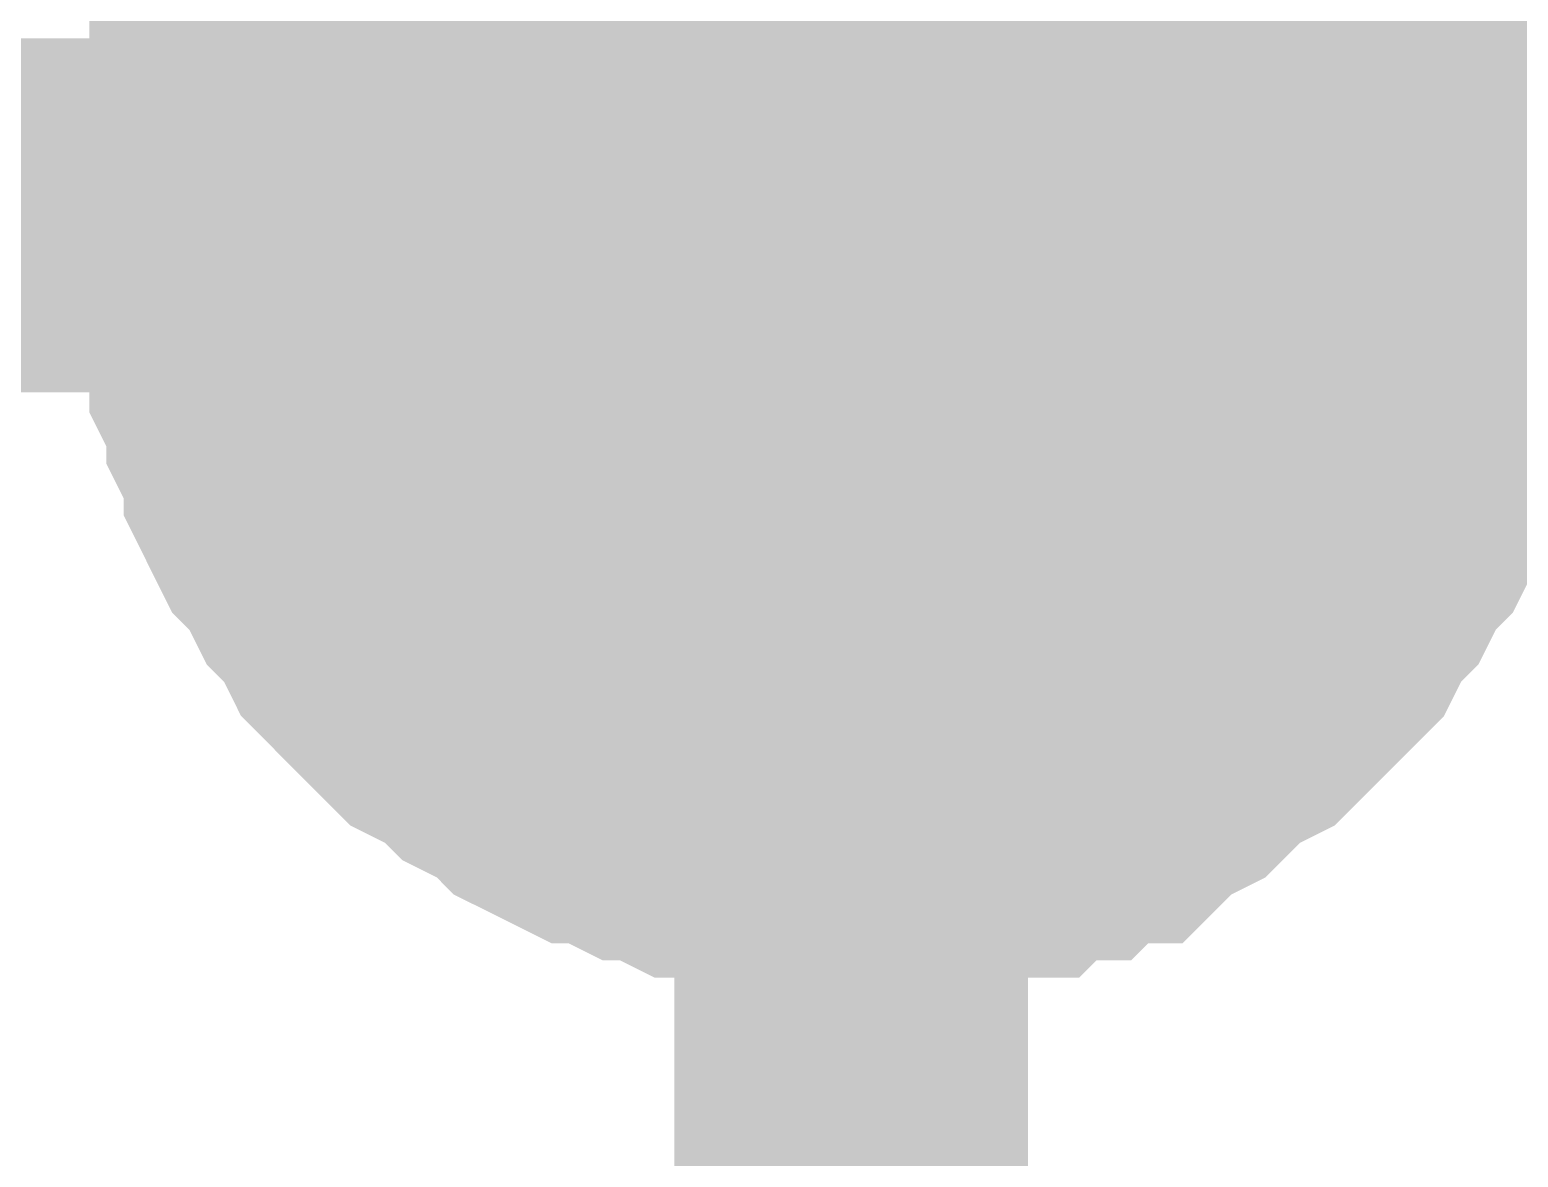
# Model space of a CAD drawing. Header units: inches. Extents: x 0 to 31.5, y 0 to 22.3.
# Drawn here: x 6.17511 to 6.22476, y 17.86854 to 17.90614 of the extents above; entities that cross this region are included whole.
import ezdxf

# ---------------------------------------------------------------- set-up
doc = ezdxf.new("R2010")
doc.units = ezdxf.units.IN
doc.header["$MEASUREMENT"] = 0
doc.layers.add('Sheet', color=255, linetype='Continuous')

msp = doc.modelspace()

# ---------------------------------------------------------------- linework, layer by layer
at = {"layer": 'Sheet'}
msp.add_lwpolyline([(6.19, 17.9, 0.02, 0.02, 1), (6.21, 17.9, 0.02, 0.02, 1)], format="xyseb", close=True, dxfattribs=at)
for points in [[(6.182415, 17.899954, 0.0118, 0.0118, 0), (6.182415, 17.901102, 0.0118, 0.0118, 0), (6.182415, 17.902251, 0.0118, 0.0118, 0), (6.182415, 17.902825, 0.0118, 0.0118, 0), (6.182989, 17.903974, 0.0118, 0.0118, 0), (6.182989, 17.905122, 0.0118, 0.0118, 0), (6.183563, 17.905696, 0.0118, 0.0118, 0), (6.183563, 17.906845, 0.0118, 0.0118, 0), (6.184137, 17.907419, 0.0118, 0.0118, 0), (6.184137, 17.908568, 0.0118, 0.0118, 0), (6.184711, 17.909142, 0.0118, 0.0118, 0), (6.185285, 17.91029, 0.0118, 0.0118, 0), (6.18586, 17.910865, 0.0118, 0.0118, 0), (6.186434, 17.911439, 0.0118, 0.0118, 0), (6.187008, 17.912588, 0.0118, 0.0118, 0)], [(6.182415, 17.899954, 0.0118, 0.0118, 0), (6.182415, 17.901102, 0.0118, 0.0118, 0), (6.182415, 17.902251, 0.0118, 0.0118, 0), (6.182415, 17.902825, 0.0118, 0.0118, 0), (6.182989, 17.903974, 0.0118, 0.0118, 0), (6.182989, 17.905122, 0.0118, 0.0118, 0), (6.183563, 17.905696, 0.0118, 0.0118, 0), (6.183563, 17.906845, 0.0118, 0.0118, 0), (6.184137, 17.907419, 0.0118, 0.0118, 0), (6.184137, 17.908568, 0.0118, 0.0118, 0), (6.184711, 17.909142, 0.0118, 0.0118, 0), (6.185285, 17.91029, 0.0118, 0.0118, 0), (6.18586, 17.910865, 0.0118, 0.0118, 0), (6.186434, 17.911439, 0.0118, 0.0118, 0), (6.187008, 17.912588, 0.0118, 0.0118, 0)], [(6.182415, 17.899954, 0.0118, 0.0118, 0), (6.182415, 17.901102, 0.0118, 0.0118, 0), (6.182415, 17.902251, 0.0118, 0.0118, 0), (6.182415, 17.902825, 0.0118, 0.0118, 0), (6.182989, 17.903974, 0.0118, 0.0118, 0), (6.182989, 17.905122, 0.0118, 0.0118, 0), (6.183563, 17.905696, 0.0118, 0.0118, 0), (6.183563, 17.906845, 0.0118, 0.0118, 0), (6.184137, 17.907419, 0.0118, 0.0118, 0), (6.184137, 17.908568, 0.0118, 0.0118, 0), (6.184711, 17.909142, 0.0118, 0.0118, 0), (6.185285, 17.91029, 0.0118, 0.0118, 0), (6.18586, 17.910865, 0.0118, 0.0118, 0), (6.186434, 17.911439, 0.0118, 0.0118, 0), (6.187008, 17.912588, 0.0118, 0.0118, 0)], [(6.182415, 17.899954, 0.0118, 0.0118, 0), (6.182415, 17.901102, 0.0118, 0.0118, 0), (6.182415, 17.902251, 0.0118, 0.0118, 0), (6.182415, 17.902825, 0.0118, 0.0118, 0), (6.182989, 17.903974, 0.0118, 0.0118, 0), (6.182989, 17.905122, 0.0118, 0.0118, 0), (6.183563, 17.905696, 0.0118, 0.0118, 0), (6.183563, 17.906845, 0.0118, 0.0118, 0), (6.184137, 17.907419, 0.0118, 0.0118, 0), (6.184137, 17.908568, 0.0118, 0.0118, 0), (6.184711, 17.909142, 0.0118, 0.0118, 0), (6.185285, 17.91029, 0.0118, 0.0118, 0), (6.18586, 17.910865, 0.0118, 0.0118, 0), (6.186434, 17.911439, 0.0118, 0.0118, 0), (6.187008, 17.912588, 0.0118, 0.0118, 0)], [(6.217438, 17.912588, 0.0118, 0.0118, 0), (6.218012, 17.911439, 0.0118, 0.0118, 0), (6.218586, 17.910865, 0.0118, 0.0118, 0), (6.21916, 17.91029, 0.0118, 0.0118, 0), (6.219734, 17.909142, 0.0118, 0.0118, 0), (6.220308, 17.908568, 0.0118, 0.0118, 0), (6.220308, 17.907419, 0.0118, 0.0118, 0), (6.220883, 17.906845, 0.0118, 0.0118, 0), (6.220883, 17.905696, 0.0118, 0.0118, 0), (6.221457, 17.905122, 0.0118, 0.0118, 0), (6.221457, 17.903974, 0.0118, 0.0118, 0), (6.222031, 17.902825, 0.0118, 0.0118, 0), (6.222031, 17.902251, 0.0118, 0.0118, 0), (6.222031, 17.901102, 0.0118, 0.0118, 0), (6.222031, 17.899954, 0.0118, 0.0118, 0)], [(6.217438, 17.912588, 0.0118, 0.0118, 0), (6.218012, 17.911439, 0.0118, 0.0118, 0), (6.218586, 17.910865, 0.0118, 0.0118, 0), (6.21916, 17.91029, 0.0118, 0.0118, 0), (6.219734, 17.909142, 0.0118, 0.0118, 0), (6.220308, 17.908568, 0.0118, 0.0118, 0), (6.220308, 17.907419, 0.0118, 0.0118, 0), (6.220883, 17.906845, 0.0118, 0.0118, 0), (6.220883, 17.905696, 0.0118, 0.0118, 0), (6.221457, 17.905122, 0.0118, 0.0118, 0), (6.221457, 17.903974, 0.0118, 0.0118, 0), (6.222031, 17.902825, 0.0118, 0.0118, 0), (6.222031, 17.902251, 0.0118, 0.0118, 0), (6.222031, 17.901102, 0.0118, 0.0118, 0), (6.222031, 17.899954, 0.0118, 0.0118, 0)], [(6.217438, 17.912588, 0.0118, 0.0118, 0), (6.218012, 17.911439, 0.0118, 0.0118, 0), (6.218586, 17.910865, 0.0118, 0.0118, 0), (6.21916, 17.91029, 0.0118, 0.0118, 0), (6.219734, 17.909142, 0.0118, 0.0118, 0), (6.220308, 17.908568, 0.0118, 0.0118, 0), (6.220308, 17.907419, 0.0118, 0.0118, 0), (6.220883, 17.906845, 0.0118, 0.0118, 0), (6.220883, 17.905696, 0.0118, 0.0118, 0), (6.221457, 17.905122, 0.0118, 0.0118, 0), (6.221457, 17.903974, 0.0118, 0.0118, 0), (6.222031, 17.902825, 0.0118, 0.0118, 0), (6.222031, 17.902251, 0.0118, 0.0118, 0), (6.222031, 17.901102, 0.0118, 0.0118, 0), (6.222031, 17.899954, 0.0118, 0.0118, 0)], [(6.217438, 17.912588, 0.0118, 0.0118, 0), (6.218012, 17.911439, 0.0118, 0.0118, 0), (6.218586, 17.910865, 0.0118, 0.0118, 0), (6.21916, 17.91029, 0.0118, 0.0118, 0), (6.219734, 17.909142, 0.0118, 0.0118, 0), (6.220308, 17.908568, 0.0118, 0.0118, 0), (6.220308, 17.907419, 0.0118, 0.0118, 0), (6.220883, 17.906845, 0.0118, 0.0118, 0), (6.220883, 17.905696, 0.0118, 0.0118, 0), (6.221457, 17.905122, 0.0118, 0.0118, 0), (6.221457, 17.903974, 0.0118, 0.0118, 0), (6.222031, 17.902825, 0.0118, 0.0118, 0), (6.222031, 17.902251, 0.0118, 0.0118, 0), (6.222031, 17.901102, 0.0118, 0.0118, 0), (6.222031, 17.899954, 0.0118, 0.0118, 0)], [(6.182415, 17.899954, 0.0039, 0.0039, 0), (6.182415, 17.901102, 0.0039, 0.0039, 0), (6.182415, 17.902251, 0.0039, 0.0039, 0), (6.182415, 17.902825, 0.0039, 0.0039, 0), (6.182989, 17.903974, 0.0039, 0.0039, 0), (6.182989, 17.905122, 0.0039, 0.0039, 0), (6.183563, 17.905696, 0.0039, 0.0039, 0), (6.183563, 17.906845, 0.0039, 0.0039, 0), (6.184137, 17.907419, 0.0039, 0.0039, 0), (6.184137, 17.908568, 0.0039, 0.0039, 0)], [(6.182415, 17.899954, 0.0039, 0.0039, 0), (6.182415, 17.901102, 0.0039, 0.0039, 0), (6.182415, 17.902251, 0.0039, 0.0039, 0), (6.182415, 17.902825, 0.0039, 0.0039, 0), (6.182989, 17.903974, 0.0039, 0.0039, 0), (6.182989, 17.905122, 0.0039, 0.0039, 0), (6.183563, 17.905696, 0.0039, 0.0039, 0), (6.183563, 17.906845, 0.0039, 0.0039, 0), (6.184137, 17.907419, 0.0039, 0.0039, 0), (6.184137, 17.908568, 0.0039, 0.0039, 0)], [(6.182415, 17.899954, 0.0039, 0.0039, 0), (6.182415, 17.901102, 0.0039, 0.0039, 0), (6.182415, 17.902251, 0.0039, 0.0039, 0), (6.182415, 17.902825, 0.0039, 0.0039, 0), (6.182989, 17.903974, 0.0039, 0.0039, 0), (6.182989, 17.905122, 0.0039, 0.0039, 0), (6.183563, 17.905696, 0.0039, 0.0039, 0), (6.183563, 17.906845, 0.0039, 0.0039, 0), (6.184137, 17.907419, 0.0039, 0.0039, 0), (6.184137, 17.908568, 0.0039, 0.0039, 0)], [(6.182415, 17.899954, 0.0039, 0.0039, 0), (6.182415, 17.901102, 0.0039, 0.0039, 0), (6.182415, 17.902251, 0.0039, 0.0039, 0), (6.182415, 17.902825, 0.0039, 0.0039, 0), (6.182989, 17.903974, 0.0039, 0.0039, 0), (6.182989, 17.905122, 0.0039, 0.0039, 0), (6.183563, 17.905696, 0.0039, 0.0039, 0), (6.183563, 17.906845, 0.0039, 0.0039, 0), (6.184137, 17.907419, 0.0039, 0.0039, 0), (6.184137, 17.908568, 0.0039, 0.0039, 0)], [(6.220308, 17.908568, 0.0039, 0.0039, 0), (6.220308, 17.907419, 0.0039, 0.0039, 0), (6.220883, 17.906845, 0.0039, 0.0039, 0), (6.220883, 17.905696, 0.0039, 0.0039, 0), (6.221457, 17.905122, 0.0039, 0.0039, 0), (6.221457, 17.903974, 0.0039, 0.0039, 0), (6.222031, 17.902825, 0.0039, 0.0039, 0), (6.222031, 17.902251, 0.0039, 0.0039, 0), (6.222031, 17.901102, 0.0039, 0.0039, 0), (6.222031, 17.899954, 0.0039, 0.0039, 0)], [(6.220308, 17.908568, 0.0039, 0.0039, 0), (6.220308, 17.907419, 0.0039, 0.0039, 0), (6.220883, 17.906845, 0.0039, 0.0039, 0), (6.220883, 17.905696, 0.0039, 0.0039, 0), (6.221457, 17.905122, 0.0039, 0.0039, 0), (6.221457, 17.903974, 0.0039, 0.0039, 0), (6.222031, 17.902825, 0.0039, 0.0039, 0), (6.222031, 17.902251, 0.0039, 0.0039, 0), (6.222031, 17.901102, 0.0039, 0.0039, 0), (6.222031, 17.899954, 0.0039, 0.0039, 0)], [(6.220308, 17.908568, 0.0039, 0.0039, 0), (6.220308, 17.907419, 0.0039, 0.0039, 0), (6.220883, 17.906845, 0.0039, 0.0039, 0), (6.220883, 17.905696, 0.0039, 0.0039, 0), (6.221457, 17.905122, 0.0039, 0.0039, 0), (6.221457, 17.903974, 0.0039, 0.0039, 0), (6.222031, 17.902825, 0.0039, 0.0039, 0), (6.222031, 17.902251, 0.0039, 0.0039, 0), (6.222031, 17.901102, 0.0039, 0.0039, 0), (6.222031, 17.899954, 0.0039, 0.0039, 0)], [(6.220308, 17.908568, 0.0039, 0.0039, 0), (6.220308, 17.907419, 0.0039, 0.0039, 0), (6.220883, 17.906845, 0.0039, 0.0039, 0), (6.220883, 17.905696, 0.0039, 0.0039, 0), (6.221457, 17.905122, 0.0039, 0.0039, 0), (6.221457, 17.903974, 0.0039, 0.0039, 0), (6.222031, 17.902825, 0.0039, 0.0039, 0), (6.222031, 17.902251, 0.0039, 0.0039, 0), (6.222031, 17.901102, 0.0039, 0.0039, 0), (6.222031, 17.899954, 0.0039, 0.0039, 0)], [(3.802575, 17.899954, 0.0118, 0.0118, 0), (4.402559, 17.899954, 0.0118, 0.0118, 0), (6.20251, 17.899954, 0.0118, 0.0118, 0), (7.002297, 17.899954, 0.0118, 0.0118, 0)], [(6.20251, 17.879854, 0.0118, 0.0118, 0), (6.201362, 17.879854, 0.0118, 0.0118, 0), (6.200213, 17.879854, 0.0118, 0.0118, 0), (6.199639, 17.879854, 0.0118, 0.0118, 0), (6.198491, 17.880429, 0.0118, 0.0118, 0), (6.197343, 17.880429, 0.0118, 0.0118, 0), (6.196194, 17.881003, 0.0118, 0.0118, 0), (6.19562, 17.881003, 0.0118, 0.0118, 0), (6.194472, 17.881577, 0.0118, 0.0118, 0), (6.193898, 17.881577, 0.0118, 0.0118, 0), (6.192749, 17.882151, 0.0118, 0.0118, 0), (6.192175, 17.882726, 0.0118, 0.0118, 0), (6.191027, 17.8833, 0.0118, 0.0118, 0), (6.190453, 17.883874, 0.0118, 0.0118, 0), (6.189304, 17.884448, 0.0118, 0.0118, 0), (6.18873, 17.885023, 0.0118, 0.0118, 0), (6.188156, 17.885597, 0.0118, 0.0118, 0), (6.187582, 17.886171, 0.0118, 0.0118, 0), (6.187008, 17.886745, 0.0118, 0.0118, 0), (6.186434, 17.887894, 0.0118, 0.0118, 0), (6.18586, 17.888468, 0.0118, 0.0118, 0), (6.185285, 17.889617, 0.0118, 0.0118, 0), (6.184711, 17.890191, 0.0118, 0.0118, 0), (6.184137, 17.89134, 0.0118, 0.0118, 0), (6.184137, 17.891914, 0.0118, 0.0118, 0), (6.183563, 17.893062, 0.0118, 0.0118, 0), (6.183563, 17.893637, 0.0118, 0.0118, 0), (6.182989, 17.894785, 0.0118, 0.0118, 0), (6.182989, 17.895934, 0.0118, 0.0118, 0), (6.182415, 17.897082, 0.0118, 0.0118, 0), (6.182415, 17.897657, 0.0118, 0.0118, 0), (6.182415, 17.898805, 0.0118, 0.0118, 0), (6.182415, 17.899954, 0.0118, 0.0118, 0)], [(6.182415, 17.899954, 0.0118, 0.0118, 0), (6.182415, 17.899954, 0.0118, 0.0118, 0)], [(6.20251, 17.879854, 0.0118, 0.0118, 0), (6.201362, 17.879854, 0.0118, 0.0118, 0), (6.200213, 17.879854, 0.0118, 0.0118, 0), (6.199639, 17.879854, 0.0118, 0.0118, 0), (6.198491, 17.880429, 0.0118, 0.0118, 0), (6.197343, 17.880429, 0.0118, 0.0118, 0), (6.196194, 17.881003, 0.0118, 0.0118, 0), (6.19562, 17.881003, 0.0118, 0.0118, 0), (6.194472, 17.881577, 0.0118, 0.0118, 0), (6.193898, 17.881577, 0.0118, 0.0118, 0), (6.192749, 17.882151, 0.0118, 0.0118, 0), (6.192175, 17.882726, 0.0118, 0.0118, 0), (6.191027, 17.8833, 0.0118, 0.0118, 0), (6.190453, 17.883874, 0.0118, 0.0118, 0), (6.189304, 17.884448, 0.0118, 0.0118, 0), (6.18873, 17.885023, 0.0118, 0.0118, 0), (6.188156, 17.885597, 0.0118, 0.0118, 0), (6.187582, 17.886171, 0.0118, 0.0118, 0), (6.187008, 17.886745, 0.0118, 0.0118, 0), (6.186434, 17.887894, 0.0118, 0.0118, 0), (6.18586, 17.888468, 0.0118, 0.0118, 0), (6.185285, 17.889617, 0.0118, 0.0118, 0), (6.184711, 17.890191, 0.0118, 0.0118, 0), (6.184137, 17.89134, 0.0118, 0.0118, 0), (6.184137, 17.891914, 0.0118, 0.0118, 0), (6.183563, 17.893062, 0.0118, 0.0118, 0), (6.183563, 17.893637, 0.0118, 0.0118, 0), (6.182989, 17.894785, 0.0118, 0.0118, 0), (6.182989, 17.895934, 0.0118, 0.0118, 0), (6.182415, 17.897082, 0.0118, 0.0118, 0), (6.182415, 17.897657, 0.0118, 0.0118, 0), (6.182415, 17.898805, 0.0118, 0.0118, 0), (6.182415, 17.899954, 0.0118, 0.0118, 0)], [(6.182415, 17.899954, 0.0118, 0.0118, 0), (6.182415, 17.899954, 0.0118, 0.0118, 0)], [(6.20251, 17.879854, 0.0118, 0.0118, 0), (6.201362, 17.879854, 0.0118, 0.0118, 0), (6.200213, 17.879854, 0.0118, 0.0118, 0), (6.199639, 17.879854, 0.0118, 0.0118, 0), (6.198491, 17.880429, 0.0118, 0.0118, 0), (6.197343, 17.880429, 0.0118, 0.0118, 0), (6.196194, 17.881003, 0.0118, 0.0118, 0), (6.19562, 17.881003, 0.0118, 0.0118, 0), (6.194472, 17.881577, 0.0118, 0.0118, 0), (6.193898, 17.881577, 0.0118, 0.0118, 0), (6.192749, 17.882151, 0.0118, 0.0118, 0), (6.192175, 17.882726, 0.0118, 0.0118, 0), (6.191027, 17.8833, 0.0118, 0.0118, 0), (6.190453, 17.883874, 0.0118, 0.0118, 0), (6.189304, 17.884448, 0.0118, 0.0118, 0), (6.18873, 17.885023, 0.0118, 0.0118, 0), (6.188156, 17.885597, 0.0118, 0.0118, 0), (6.187582, 17.886171, 0.0118, 0.0118, 0), (6.187008, 17.886745, 0.0118, 0.0118, 0), (6.186434, 17.887894, 0.0118, 0.0118, 0), (6.18586, 17.888468, 0.0118, 0.0118, 0), (6.185285, 17.889617, 0.0118, 0.0118, 0), (6.184711, 17.890191, 0.0118, 0.0118, 0), (6.184137, 17.89134, 0.0118, 0.0118, 0), (6.184137, 17.891914, 0.0118, 0.0118, 0), (6.183563, 17.893062, 0.0118, 0.0118, 0), (6.183563, 17.893637, 0.0118, 0.0118, 0), (6.182989, 17.894785, 0.0118, 0.0118, 0), (6.182989, 17.895934, 0.0118, 0.0118, 0), (6.182415, 17.897082, 0.0118, 0.0118, 0), (6.182415, 17.897657, 0.0118, 0.0118, 0), (6.182415, 17.898805, 0.0118, 0.0118, 0), (6.182415, 17.899954, 0.0118, 0.0118, 0)], [(6.182415, 17.899954, 0.0118, 0.0118, 0), (6.182415, 17.899954, 0.0118, 0.0118, 0)], [(6.20251, 17.879854, 0.0118, 0.0118, 0), (6.201362, 17.879854, 0.0118, 0.0118, 0), (6.200213, 17.879854, 0.0118, 0.0118, 0), (6.199639, 17.879854, 0.0118, 0.0118, 0), (6.198491, 17.880429, 0.0118, 0.0118, 0), (6.197343, 17.880429, 0.0118, 0.0118, 0), (6.196194, 17.881003, 0.0118, 0.0118, 0), (6.19562, 17.881003, 0.0118, 0.0118, 0), (6.194472, 17.881577, 0.0118, 0.0118, 0), (6.193898, 17.881577, 0.0118, 0.0118, 0), (6.192749, 17.882151, 0.0118, 0.0118, 0), (6.192175, 17.882726, 0.0118, 0.0118, 0), (6.191027, 17.8833, 0.0118, 0.0118, 0), (6.190453, 17.883874, 0.0118, 0.0118, 0), (6.189304, 17.884448, 0.0118, 0.0118, 0), (6.18873, 17.885023, 0.0118, 0.0118, 0), (6.188156, 17.885597, 0.0118, 0.0118, 0), (6.187582, 17.886171, 0.0118, 0.0118, 0), (6.187008, 17.886745, 0.0118, 0.0118, 0), (6.186434, 17.887894, 0.0118, 0.0118, 0), (6.18586, 17.888468, 0.0118, 0.0118, 0), (6.185285, 17.889617, 0.0118, 0.0118, 0), (6.184711, 17.890191, 0.0118, 0.0118, 0), (6.184137, 17.89134, 0.0118, 0.0118, 0), (6.184137, 17.891914, 0.0118, 0.0118, 0), (6.183563, 17.893062, 0.0118, 0.0118, 0), (6.183563, 17.893637, 0.0118, 0.0118, 0), (6.182989, 17.894785, 0.0118, 0.0118, 0), (6.182989, 17.895934, 0.0118, 0.0118, 0), (6.182415, 17.897082, 0.0118, 0.0118, 0), (6.182415, 17.897657, 0.0118, 0.0118, 0), (6.182415, 17.898805, 0.0118, 0.0118, 0), (6.182415, 17.899954, 0.0118, 0.0118, 0)], [(6.182415, 17.899954, 0.0118, 0.0118, 0), (6.182415, 17.899954, 0.0118, 0.0118, 0)], [(6.20251, 17.19992, 0.0118, 0.0118, 0), (6.20251, 17.899954, 0.0118, 0.0118, 0)], [(6.222031, 17.899954, 0.0118, 0.0118, 0), (6.222031, 17.898805, 0.0118, 0.0118, 0), (6.222031, 17.897657, 0.0118, 0.0118, 0), (6.222031, 17.897082, 0.0118, 0.0118, 0), (6.221457, 17.895934, 0.0118, 0.0118, 0), (6.221457, 17.894785, 0.0118, 0.0118, 0), (6.220883, 17.893637, 0.0118, 0.0118, 0), (6.220883, 17.893062, 0.0118, 0.0118, 0), (6.220308, 17.891914, 0.0118, 0.0118, 0), (6.220308, 17.89134, 0.0118, 0.0118, 0), (6.219734, 17.890191, 0.0118, 0.0118, 0), (6.21916, 17.889617, 0.0118, 0.0118, 0), (6.218586, 17.888468, 0.0118, 0.0118, 0), (6.218012, 17.887894, 0.0118, 0.0118, 0), (6.217438, 17.886745, 0.0118, 0.0118, 0), (6.216864, 17.886171, 0.0118, 0.0118, 0), (6.216289, 17.885597, 0.0118, 0.0118, 0), (6.215715, 17.885023, 0.0118, 0.0118, 0), (6.215141, 17.884448, 0.0118, 0.0118, 0), (6.213993, 17.883874, 0.0118, 0.0118, 0), (6.213419, 17.8833, 0.0118, 0.0118, 0), (6.212844, 17.882726, 0.0118, 0.0118, 0), (6.211696, 17.882151, 0.0118, 0.0118, 0), (6.211122, 17.881577, 0.0118, 0.0118, 0), (6.209974, 17.881577, 0.0118, 0.0118, 0), (6.2094, 17.881003, 0.0118, 0.0118, 0), (6.208251, 17.881003, 0.0118, 0.0118, 0), (6.207677, 17.880429, 0.0118, 0.0118, 0), (6.206529, 17.880429, 0.0118, 0.0118, 0), (6.205381, 17.879854, 0.0118, 0.0118, 0), (6.204806, 17.879854, 0.0118, 0.0118, 0), (6.203658, 17.879854, 0.0118, 0.0118, 0), (6.20251, 17.879854, 0.0118, 0.0118, 0)], [(6.222031, 17.899954, 0.0118, 0.0118, 0), (6.222031, 17.898805, 0.0118, 0.0118, 0), (6.222031, 17.897657, 0.0118, 0.0118, 0), (6.222031, 17.897082, 0.0118, 0.0118, 0), (6.221457, 17.895934, 0.0118, 0.0118, 0), (6.221457, 17.894785, 0.0118, 0.0118, 0), (6.220883, 17.893637, 0.0118, 0.0118, 0), (6.220883, 17.893062, 0.0118, 0.0118, 0), (6.220308, 17.891914, 0.0118, 0.0118, 0), (6.220308, 17.89134, 0.0118, 0.0118, 0), (6.219734, 17.890191, 0.0118, 0.0118, 0), (6.21916, 17.889617, 0.0118, 0.0118, 0), (6.218586, 17.888468, 0.0118, 0.0118, 0), (6.218012, 17.887894, 0.0118, 0.0118, 0), (6.217438, 17.886745, 0.0118, 0.0118, 0), (6.216864, 17.886171, 0.0118, 0.0118, 0), (6.216289, 17.885597, 0.0118, 0.0118, 0), (6.215715, 17.885023, 0.0118, 0.0118, 0), (6.215141, 17.884448, 0.0118, 0.0118, 0), (6.213993, 17.883874, 0.0118, 0.0118, 0), (6.213419, 17.8833, 0.0118, 0.0118, 0), (6.212844, 17.882726, 0.0118, 0.0118, 0), (6.211696, 17.882151, 0.0118, 0.0118, 0), (6.211122, 17.881577, 0.0118, 0.0118, 0), (6.209974, 17.881577, 0.0118, 0.0118, 0), (6.2094, 17.881003, 0.0118, 0.0118, 0), (6.208251, 17.881003, 0.0118, 0.0118, 0), (6.207677, 17.880429, 0.0118, 0.0118, 0), (6.206529, 17.880429, 0.0118, 0.0118, 0), (6.205381, 17.879854, 0.0118, 0.0118, 0), (6.204806, 17.879854, 0.0118, 0.0118, 0), (6.203658, 17.879854, 0.0118, 0.0118, 0), (6.20251, 17.879854, 0.0118, 0.0118, 0)], [(6.222031, 17.899954, 0.0118, 0.0118, 0), (6.222031, 17.898805, 0.0118, 0.0118, 0), (6.222031, 17.897657, 0.0118, 0.0118, 0), (6.222031, 17.897082, 0.0118, 0.0118, 0), (6.221457, 17.895934, 0.0118, 0.0118, 0), (6.221457, 17.894785, 0.0118, 0.0118, 0), (6.220883, 17.893637, 0.0118, 0.0118, 0), (6.220883, 17.893062, 0.0118, 0.0118, 0), (6.220308, 17.891914, 0.0118, 0.0118, 0), (6.220308, 17.89134, 0.0118, 0.0118, 0), (6.219734, 17.890191, 0.0118, 0.0118, 0), (6.21916, 17.889617, 0.0118, 0.0118, 0), (6.218586, 17.888468, 0.0118, 0.0118, 0), (6.218012, 17.887894, 0.0118, 0.0118, 0), (6.217438, 17.886745, 0.0118, 0.0118, 0), (6.216864, 17.886171, 0.0118, 0.0118, 0), (6.216289, 17.885597, 0.0118, 0.0118, 0), (6.215715, 17.885023, 0.0118, 0.0118, 0), (6.215141, 17.884448, 0.0118, 0.0118, 0), (6.213993, 17.883874, 0.0118, 0.0118, 0), (6.213419, 17.8833, 0.0118, 0.0118, 0), (6.212844, 17.882726, 0.0118, 0.0118, 0), (6.211696, 17.882151, 0.0118, 0.0118, 0), (6.211122, 17.881577, 0.0118, 0.0118, 0), (6.209974, 17.881577, 0.0118, 0.0118, 0), (6.2094, 17.881003, 0.0118, 0.0118, 0), (6.208251, 17.881003, 0.0118, 0.0118, 0), (6.207677, 17.880429, 0.0118, 0.0118, 0), (6.206529, 17.880429, 0.0118, 0.0118, 0), (6.205381, 17.879854, 0.0118, 0.0118, 0), (6.204806, 17.879854, 0.0118, 0.0118, 0), (6.203658, 17.879854, 0.0118, 0.0118, 0), (6.20251, 17.879854, 0.0118, 0.0118, 0)], [(6.222031, 17.899954, 0.0118, 0.0118, 0), (6.222031, 17.898805, 0.0118, 0.0118, 0), (6.222031, 17.897657, 0.0118, 0.0118, 0), (6.222031, 17.897082, 0.0118, 0.0118, 0), (6.221457, 17.895934, 0.0118, 0.0118, 0), (6.221457, 17.894785, 0.0118, 0.0118, 0), (6.220883, 17.893637, 0.0118, 0.0118, 0), (6.220883, 17.893062, 0.0118, 0.0118, 0), (6.220308, 17.891914, 0.0118, 0.0118, 0), (6.220308, 17.89134, 0.0118, 0.0118, 0), (6.219734, 17.890191, 0.0118, 0.0118, 0), (6.21916, 17.889617, 0.0118, 0.0118, 0), (6.218586, 17.888468, 0.0118, 0.0118, 0), (6.218012, 17.887894, 0.0118, 0.0118, 0), (6.217438, 17.886745, 0.0118, 0.0118, 0), (6.216864, 17.886171, 0.0118, 0.0118, 0), (6.216289, 17.885597, 0.0118, 0.0118, 0), (6.215715, 17.885023, 0.0118, 0.0118, 0), (6.215141, 17.884448, 0.0118, 0.0118, 0), (6.213993, 17.883874, 0.0118, 0.0118, 0), (6.213419, 17.8833, 0.0118, 0.0118, 0), (6.212844, 17.882726, 0.0118, 0.0118, 0), (6.211696, 17.882151, 0.0118, 0.0118, 0), (6.211122, 17.881577, 0.0118, 0.0118, 0), (6.209974, 17.881577, 0.0118, 0.0118, 0), (6.2094, 17.881003, 0.0118, 0.0118, 0), (6.208251, 17.881003, 0.0118, 0.0118, 0), (6.207677, 17.880429, 0.0118, 0.0118, 0), (6.206529, 17.880429, 0.0118, 0.0118, 0), (6.205381, 17.879854, 0.0118, 0.0118, 0), (6.204806, 17.879854, 0.0118, 0.0118, 0), (6.203658, 17.879854, 0.0118, 0.0118, 0), (6.20251, 17.879854, 0.0118, 0.0118, 0)], [(6.222031, 17.899954, 0.0118, 0.0118, 0), (6.222031, 17.899954, 0.0118, 0.0118, 0), (6.222031, 17.899954, 0.0118, 0.0118, 0), (6.222031, 17.899954, 0.0118, 0.0118, 0), (6.222031, 17.899954, 0.0118, 0.0118, 0), (6.222031, 17.899954, 0.0118, 0.0118, 0), (6.222031, 17.899954, 0.0118, 0.0118, 0), (6.222031, 17.899954, 0.0118, 0.0118, 0), (6.222031, 17.899954, 0.0118, 0.0118, 0), (6.222031, 17.899954, 0.0118, 0.0118, 0), (6.222031, 17.899954, 0.0118, 0.0118, 0), (6.222031, 17.899954, 0.0118, 0.0118, 0), (6.222031, 17.899954, 0.0118, 0.0118, 0), (6.222031, 17.899954, 0.0118, 0.0118, 0), (6.222031, 17.899954, 0.0118, 0.0118, 0), (6.222031, 17.899954, 0.0118, 0.0118, 0), (6.222031, 17.899954, 0.0118, 0.0118, 0), (6.222031, 17.899954, 0.0118, 0.0118, 0), (6.222031, 17.899954, 0.0118, 0.0118, 0), (6.222031, 17.899954, 0.0118, 0.0118, 0), (6.222031, 17.899954, 0.0118, 0.0118, 0), (6.222031, 17.899954, 0.0118, 0.0118, 0), (6.222031, 17.899954, 0.0118, 0.0118, 0), (6.222031, 17.899954, 0.0118, 0.0118, 0), (6.222031, 17.899954, 0.0118, 0.0118, 0), (6.222031, 17.899954, 0.0118, 0.0118, 0), (6.222031, 17.899954, 0.0118, 0.0118, 0), (6.222031, 17.899954, 0.0118, 0.0118, 0), (6.222031, 17.899954, 0.0118, 0.0118, 0), (6.222031, 17.899954, 0.0118, 0.0118, 0), (6.222031, 17.899954, 0.0118, 0.0118, 0), (6.222031, 17.899954, 0.0118, 0.0118, 0), (6.222031, 17.899954, 0.0118, 0.0118, 0)], [(6.222031, 17.899954, 0.0118, 0.0118, 0), (6.222031, 17.899954, 0.0118, 0.0118, 0)], [(6.222031, 17.899954, 0.0118, 0.0118, 0), (6.222031, 17.899954, 0.0118, 0.0118, 0), (6.222031, 17.899954, 0.0118, 0.0118, 0), (6.222031, 17.899954, 0.0118, 0.0118, 0), (6.222031, 17.899954, 0.0118, 0.0118, 0), (6.222031, 17.899954, 0.0118, 0.0118, 0), (6.222031, 17.899954, 0.0118, 0.0118, 0), (6.222031, 17.899954, 0.0118, 0.0118, 0), (6.222031, 17.899954, 0.0118, 0.0118, 0), (6.222031, 17.899954, 0.0118, 0.0118, 0), (6.222031, 17.899954, 0.0118, 0.0118, 0), (6.222031, 17.899954, 0.0118, 0.0118, 0), (6.222031, 17.899954, 0.0118, 0.0118, 0), (6.222031, 17.899954, 0.0118, 0.0118, 0), (6.222031, 17.899954, 0.0118, 0.0118, 0), (6.222031, 17.899954, 0.0118, 0.0118, 0), (6.222031, 17.899954, 0.0118, 0.0118, 0), (6.222031, 17.899954, 0.0118, 0.0118, 0), (6.222031, 17.899954, 0.0118, 0.0118, 0), (6.222031, 17.899954, 0.0118, 0.0118, 0), (6.222031, 17.899954, 0.0118, 0.0118, 0), (6.222031, 17.899954, 0.0118, 0.0118, 0), (6.222031, 17.899954, 0.0118, 0.0118, 0), (6.222031, 17.899954, 0.0118, 0.0118, 0), (6.222031, 17.899954, 0.0118, 0.0118, 0), (6.222031, 17.899954, 0.0118, 0.0118, 0), (6.222031, 17.899954, 0.0118, 0.0118, 0), (6.222031, 17.899954, 0.0118, 0.0118, 0), (6.222031, 17.899954, 0.0118, 0.0118, 0), (6.222031, 17.899954, 0.0118, 0.0118, 0), (6.222031, 17.899954, 0.0118, 0.0118, 0), (6.222031, 17.899954, 0.0118, 0.0118, 0), (6.222031, 17.899954, 0.0118, 0.0118, 0)], [(6.222031, 17.899954, 0.0118, 0.0118, 0), (6.222031, 17.899954, 0.0118, 0.0118, 0)], [(6.222031, 17.899954, 0.0118, 0.0118, 0), (6.222031, 17.899954, 0.0118, 0.0118, 0), (6.222031, 17.899954, 0.0118, 0.0118, 0), (6.222031, 17.899954, 0.0118, 0.0118, 0), (6.222031, 17.899954, 0.0118, 0.0118, 0), (6.222031, 17.899954, 0.0118, 0.0118, 0), (6.222031, 17.899954, 0.0118, 0.0118, 0), (6.222031, 17.899954, 0.0118, 0.0118, 0), (6.222031, 17.899954, 0.0118, 0.0118, 0), (6.222031, 17.899954, 0.0118, 0.0118, 0), (6.222031, 17.899954, 0.0118, 0.0118, 0), (6.222031, 17.899954, 0.0118, 0.0118, 0), (6.222031, 17.899954, 0.0118, 0.0118, 0), (6.222031, 17.899954, 0.0118, 0.0118, 0), (6.222031, 17.899954, 0.0118, 0.0118, 0), (6.222031, 17.899954, 0.0118, 0.0118, 0), (6.222031, 17.899954, 0.0118, 0.0118, 0), (6.222031, 17.899954, 0.0118, 0.0118, 0), (6.222031, 17.899954, 0.0118, 0.0118, 0), (6.222031, 17.899954, 0.0118, 0.0118, 0), (6.222031, 17.899954, 0.0118, 0.0118, 0), (6.222031, 17.899954, 0.0118, 0.0118, 0), (6.222031, 17.899954, 0.0118, 0.0118, 0), (6.222031, 17.899954, 0.0118, 0.0118, 0), (6.222031, 17.899954, 0.0118, 0.0118, 0), (6.222031, 17.899954, 0.0118, 0.0118, 0), (6.222031, 17.899954, 0.0118, 0.0118, 0), (6.222031, 17.899954, 0.0118, 0.0118, 0), (6.222031, 17.899954, 0.0118, 0.0118, 0), (6.222031, 17.899954, 0.0118, 0.0118, 0), (6.222031, 17.899954, 0.0118, 0.0118, 0), (6.222031, 17.899954, 0.0118, 0.0118, 0), (6.222031, 17.899954, 0.0118, 0.0118, 0)], [(6.222031, 17.899954, 0.0118, 0.0118, 0), (6.222031, 17.899954, 0.0118, 0.0118, 0)], [(6.222031, 17.899954, 0.0118, 0.0118, 0), (6.222031, 17.899954, 0.0118, 0.0118, 0), (6.222031, 17.899954, 0.0118, 0.0118, 0), (6.222031, 17.899954, 0.0118, 0.0118, 0), (6.222031, 17.899954, 0.0118, 0.0118, 0), (6.222031, 17.899954, 0.0118, 0.0118, 0), (6.222031, 17.899954, 0.0118, 0.0118, 0), (6.222031, 17.899954, 0.0118, 0.0118, 0), (6.222031, 17.899954, 0.0118, 0.0118, 0), (6.222031, 17.899954, 0.0118, 0.0118, 0), (6.222031, 17.899954, 0.0118, 0.0118, 0), (6.222031, 17.899954, 0.0118, 0.0118, 0), (6.222031, 17.899954, 0.0118, 0.0118, 0), (6.222031, 17.899954, 0.0118, 0.0118, 0), (6.222031, 17.899954, 0.0118, 0.0118, 0), (6.222031, 17.899954, 0.0118, 0.0118, 0), (6.222031, 17.899954, 0.0118, 0.0118, 0), (6.222031, 17.899954, 0.0118, 0.0118, 0), (6.222031, 17.899954, 0.0118, 0.0118, 0), (6.222031, 17.899954, 0.0118, 0.0118, 0), (6.222031, 17.899954, 0.0118, 0.0118, 0), (6.222031, 17.899954, 0.0118, 0.0118, 0), (6.222031, 17.899954, 0.0118, 0.0118, 0), (6.222031, 17.899954, 0.0118, 0.0118, 0), (6.222031, 17.899954, 0.0118, 0.0118, 0), (6.222031, 17.899954, 0.0118, 0.0118, 0), (6.222031, 17.899954, 0.0118, 0.0118, 0), (6.222031, 17.899954, 0.0118, 0.0118, 0), (6.222031, 17.899954, 0.0118, 0.0118, 0), (6.222031, 17.899954, 0.0118, 0.0118, 0), (6.222031, 17.899954, 0.0118, 0.0118, 0), (6.222031, 17.899954, 0.0118, 0.0118, 0), (6.222031, 17.899954, 0.0118, 0.0118, 0)], [(6.222031, 17.899954, 0.0118, 0.0118, 0), (6.222031, 17.899954, 0.0118, 0.0118, 0)], [(6.20251, 17.879854, 0.0039, 0.0039, 0), (6.201362, 17.879854, 0.0039, 0.0039, 0), (6.200213, 17.879854, 0.0039, 0.0039, 0), (6.199639, 17.879854, 0.0039, 0.0039, 0), (6.198491, 17.880429, 0.0039, 0.0039, 0), (6.197343, 17.880429, 0.0039, 0.0039, 0), (6.196194, 17.881003, 0.0039, 0.0039, 0), (6.19562, 17.881003, 0.0039, 0.0039, 0), (6.194472, 17.881577, 0.0039, 0.0039, 0), (6.193898, 17.881577, 0.0039, 0.0039, 0), (6.192749, 17.882151, 0.0039, 0.0039, 0), (6.192175, 17.882726, 0.0039, 0.0039, 0), (6.191027, 17.8833, 0.0039, 0.0039, 0), (6.190453, 17.883874, 0.0039, 0.0039, 0), (6.189304, 17.884448, 0.0039, 0.0039, 0), (6.18873, 17.885023, 0.0039, 0.0039, 0), (6.188156, 17.885597, 0.0039, 0.0039, 0), (6.187582, 17.886171, 0.0039, 0.0039, 0), (6.187008, 17.886745, 0.0039, 0.0039, 0), (6.186434, 17.887894, 0.0039, 0.0039, 0), (6.18586, 17.888468, 0.0039, 0.0039, 0), (6.185285, 17.889617, 0.0039, 0.0039, 0), (6.184711, 17.890191, 0.0039, 0.0039, 0), (6.184137, 17.89134, 0.0039, 0.0039, 0), (6.184137, 17.891914, 0.0039, 0.0039, 0), (6.183563, 17.893062, 0.0039, 0.0039, 0), (6.183563, 17.893637, 0.0039, 0.0039, 0), (6.182989, 17.894785, 0.0039, 0.0039, 0), (6.182989, 17.895934, 0.0039, 0.0039, 0), (6.182415, 17.897082, 0.0039, 0.0039, 0), (6.182415, 17.897657, 0.0039, 0.0039, 0), (6.182415, 17.898805, 0.0039, 0.0039, 0), (6.182415, 17.899954, 0.0039, 0.0039, 0)], [(6.182415, 17.899954, 0.0039, 0.0039, 0), (6.182415, 17.899954, 0.0039, 0.0039, 0)], [(6.20251, 17.879854, 0.0039, 0.0039, 0), (6.201362, 17.879854, 0.0039, 0.0039, 0), (6.200213, 17.879854, 0.0039, 0.0039, 0), (6.199639, 17.879854, 0.0039, 0.0039, 0), (6.198491, 17.880429, 0.0039, 0.0039, 0), (6.197343, 17.880429, 0.0039, 0.0039, 0), (6.196194, 17.881003, 0.0039, 0.0039, 0), (6.19562, 17.881003, 0.0039, 0.0039, 0), (6.194472, 17.881577, 0.0039, 0.0039, 0), (6.193898, 17.881577, 0.0039, 0.0039, 0), (6.192749, 17.882151, 0.0039, 0.0039, 0), (6.192175, 17.882726, 0.0039, 0.0039, 0), (6.191027, 17.8833, 0.0039, 0.0039, 0), (6.190453, 17.883874, 0.0039, 0.0039, 0), (6.189304, 17.884448, 0.0039, 0.0039, 0), (6.18873, 17.885023, 0.0039, 0.0039, 0), (6.188156, 17.885597, 0.0039, 0.0039, 0), (6.187582, 17.886171, 0.0039, 0.0039, 0), (6.187008, 17.886745, 0.0039, 0.0039, 0), (6.186434, 17.887894, 0.0039, 0.0039, 0), (6.18586, 17.888468, 0.0039, 0.0039, 0), (6.185285, 17.889617, 0.0039, 0.0039, 0), (6.184711, 17.890191, 0.0039, 0.0039, 0), (6.184137, 17.89134, 0.0039, 0.0039, 0), (6.184137, 17.891914, 0.0039, 0.0039, 0), (6.183563, 17.893062, 0.0039, 0.0039, 0), (6.183563, 17.893637, 0.0039, 0.0039, 0), (6.182989, 17.894785, 0.0039, 0.0039, 0), (6.182989, 17.895934, 0.0039, 0.0039, 0), (6.182415, 17.897082, 0.0039, 0.0039, 0), (6.182415, 17.897657, 0.0039, 0.0039, 0), (6.182415, 17.898805, 0.0039, 0.0039, 0), (6.182415, 17.899954, 0.0039, 0.0039, 0)], [(6.182415, 17.899954, 0.0039, 0.0039, 0), (6.182415, 17.899954, 0.0039, 0.0039, 0)], [(6.20251, 17.879854, 0.0039, 0.0039, 0), (6.201362, 17.879854, 0.0039, 0.0039, 0), (6.200213, 17.879854, 0.0039, 0.0039, 0), (6.199639, 17.879854, 0.0039, 0.0039, 0), (6.198491, 17.880429, 0.0039, 0.0039, 0), (6.197343, 17.880429, 0.0039, 0.0039, 0), (6.196194, 17.881003, 0.0039, 0.0039, 0), (6.19562, 17.881003, 0.0039, 0.0039, 0), (6.194472, 17.881577, 0.0039, 0.0039, 0), (6.193898, 17.881577, 0.0039, 0.0039, 0), (6.192749, 17.882151, 0.0039, 0.0039, 0), (6.192175, 17.882726, 0.0039, 0.0039, 0), (6.191027, 17.8833, 0.0039, 0.0039, 0), (6.190453, 17.883874, 0.0039, 0.0039, 0), (6.189304, 17.884448, 0.0039, 0.0039, 0), (6.18873, 17.885023, 0.0039, 0.0039, 0), (6.188156, 17.885597, 0.0039, 0.0039, 0), (6.187582, 17.886171, 0.0039, 0.0039, 0), (6.187008, 17.886745, 0.0039, 0.0039, 0), (6.186434, 17.887894, 0.0039, 0.0039, 0), (6.18586, 17.888468, 0.0039, 0.0039, 0), (6.185285, 17.889617, 0.0039, 0.0039, 0), (6.184711, 17.890191, 0.0039, 0.0039, 0), (6.184137, 17.89134, 0.0039, 0.0039, 0), (6.184137, 17.891914, 0.0039, 0.0039, 0), (6.183563, 17.893062, 0.0039, 0.0039, 0), (6.183563, 17.893637, 0.0039, 0.0039, 0), (6.182989, 17.894785, 0.0039, 0.0039, 0), (6.182989, 17.895934, 0.0039, 0.0039, 0), (6.182415, 17.897082, 0.0039, 0.0039, 0), (6.182415, 17.897657, 0.0039, 0.0039, 0), (6.182415, 17.898805, 0.0039, 0.0039, 0), (6.182415, 17.899954, 0.0039, 0.0039, 0)], [(6.182415, 17.899954, 0.0039, 0.0039, 0), (6.182415, 17.899954, 0.0039, 0.0039, 0)], [(6.20251, 17.879854, 0.0039, 0.0039, 0), (6.201362, 17.879854, 0.0039, 0.0039, 0), (6.200213, 17.879854, 0.0039, 0.0039, 0), (6.199639, 17.879854, 0.0039, 0.0039, 0), (6.198491, 17.880429, 0.0039, 0.0039, 0), (6.197343, 17.880429, 0.0039, 0.0039, 0), (6.196194, 17.881003, 0.0039, 0.0039, 0), (6.19562, 17.881003, 0.0039, 0.0039, 0), (6.194472, 17.881577, 0.0039, 0.0039, 0), (6.193898, 17.881577, 0.0039, 0.0039, 0), (6.192749, 17.882151, 0.0039, 0.0039, 0), (6.192175, 17.882726, 0.0039, 0.0039, 0), (6.191027, 17.8833, 0.0039, 0.0039, 0), (6.190453, 17.883874, 0.0039, 0.0039, 0), (6.189304, 17.884448, 0.0039, 0.0039, 0), (6.18873, 17.885023, 0.0039, 0.0039, 0), (6.188156, 17.885597, 0.0039, 0.0039, 0), (6.187582, 17.886171, 0.0039, 0.0039, 0), (6.187008, 17.886745, 0.0039, 0.0039, 0), (6.186434, 17.887894, 0.0039, 0.0039, 0), (6.18586, 17.888468, 0.0039, 0.0039, 0), (6.185285, 17.889617, 0.0039, 0.0039, 0), (6.184711, 17.890191, 0.0039, 0.0039, 0), (6.184137, 17.89134, 0.0039, 0.0039, 0), (6.184137, 17.891914, 0.0039, 0.0039, 0), (6.183563, 17.893062, 0.0039, 0.0039, 0), (6.183563, 17.893637, 0.0039, 0.0039, 0), (6.182989, 17.894785, 0.0039, 0.0039, 0), (6.182989, 17.895934, 0.0039, 0.0039, 0), (6.182415, 17.897082, 0.0039, 0.0039, 0), (6.182415, 17.897657, 0.0039, 0.0039, 0), (6.182415, 17.898805, 0.0039, 0.0039, 0), (6.182415, 17.899954, 0.0039, 0.0039, 0)], [(6.182415, 17.899954, 0.0039, 0.0039, 0), (6.182415, 17.899954, 0.0039, 0.0039, 0)], [(6.222031, 17.899954, 0.0039, 0.0039, 0), (6.222031, 17.898805, 0.0039, 0.0039, 0), (6.222031, 17.897657, 0.0039, 0.0039, 0), (6.222031, 17.897082, 0.0039, 0.0039, 0), (6.221457, 17.895934, 0.0039, 0.0039, 0), (6.221457, 17.894785, 0.0039, 0.0039, 0), (6.220883, 17.893637, 0.0039, 0.0039, 0), (6.220883, 17.893062, 0.0039, 0.0039, 0), (6.220308, 17.891914, 0.0039, 0.0039, 0), (6.220308, 17.89134, 0.0039, 0.0039, 0), (6.219734, 17.890191, 0.0039, 0.0039, 0), (6.21916, 17.889617, 0.0039, 0.0039, 0), (6.218586, 17.888468, 0.0039, 0.0039, 0), (6.218012, 17.887894, 0.0039, 0.0039, 0), (6.217438, 17.886745, 0.0039, 0.0039, 0), (6.216864, 17.886171, 0.0039, 0.0039, 0), (6.216289, 17.885597, 0.0039, 0.0039, 0), (6.215715, 17.885023, 0.0039, 0.0039, 0), (6.215141, 17.884448, 0.0039, 0.0039, 0), (6.213993, 17.883874, 0.0039, 0.0039, 0), (6.213419, 17.8833, 0.0039, 0.0039, 0), (6.212844, 17.882726, 0.0039, 0.0039, 0), (6.211696, 17.882151, 0.0039, 0.0039, 0), (6.211122, 17.881577, 0.0039, 0.0039, 0), (6.209974, 17.881577, 0.0039, 0.0039, 0), (6.2094, 17.881003, 0.0039, 0.0039, 0), (6.208251, 17.881003, 0.0039, 0.0039, 0), (6.207677, 17.880429, 0.0039, 0.0039, 0), (6.206529, 17.880429, 0.0039, 0.0039, 0), (6.205381, 17.879854, 0.0039, 0.0039, 0), (6.204806, 17.879854, 0.0039, 0.0039, 0), (6.203658, 17.879854, 0.0039, 0.0039, 0), (6.20251, 17.879854, 0.0039, 0.0039, 0)], [(6.222031, 17.899954, 0.0039, 0.0039, 0), (6.222031, 17.898805, 0.0039, 0.0039, 0), (6.222031, 17.897657, 0.0039, 0.0039, 0), (6.222031, 17.897082, 0.0039, 0.0039, 0), (6.221457, 17.895934, 0.0039, 0.0039, 0), (6.221457, 17.894785, 0.0039, 0.0039, 0), (6.220883, 17.893637, 0.0039, 0.0039, 0), (6.220883, 17.893062, 0.0039, 0.0039, 0), (6.220308, 17.891914, 0.0039, 0.0039, 0), (6.220308, 17.89134, 0.0039, 0.0039, 0), (6.219734, 17.890191, 0.0039, 0.0039, 0), (6.21916, 17.889617, 0.0039, 0.0039, 0), (6.218586, 17.888468, 0.0039, 0.0039, 0), (6.218012, 17.887894, 0.0039, 0.0039, 0), (6.217438, 17.886745, 0.0039, 0.0039, 0), (6.216864, 17.886171, 0.0039, 0.0039, 0), (6.216289, 17.885597, 0.0039, 0.0039, 0), (6.215715, 17.885023, 0.0039, 0.0039, 0), (6.215141, 17.884448, 0.0039, 0.0039, 0), (6.213993, 17.883874, 0.0039, 0.0039, 0), (6.213419, 17.8833, 0.0039, 0.0039, 0), (6.212844, 17.882726, 0.0039, 0.0039, 0), (6.211696, 17.882151, 0.0039, 0.0039, 0), (6.211122, 17.881577, 0.0039, 0.0039, 0), (6.209974, 17.881577, 0.0039, 0.0039, 0), (6.2094, 17.881003, 0.0039, 0.0039, 0), (6.208251, 17.881003, 0.0039, 0.0039, 0), (6.207677, 17.880429, 0.0039, 0.0039, 0), (6.206529, 17.880429, 0.0039, 0.0039, 0), (6.205381, 17.879854, 0.0039, 0.0039, 0), (6.204806, 17.879854, 0.0039, 0.0039, 0), (6.203658, 17.879854, 0.0039, 0.0039, 0), (6.20251, 17.879854, 0.0039, 0.0039, 0)], [(6.222031, 17.899954, 0.0039, 0.0039, 0), (6.222031, 17.898805, 0.0039, 0.0039, 0), (6.222031, 17.897657, 0.0039, 0.0039, 0), (6.222031, 17.897082, 0.0039, 0.0039, 0), (6.221457, 17.895934, 0.0039, 0.0039, 0), (6.221457, 17.894785, 0.0039, 0.0039, 0), (6.220883, 17.893637, 0.0039, 0.0039, 0), (6.220883, 17.893062, 0.0039, 0.0039, 0), (6.220308, 17.891914, 0.0039, 0.0039, 0), (6.220308, 17.89134, 0.0039, 0.0039, 0), (6.219734, 17.890191, 0.0039, 0.0039, 0), (6.21916, 17.889617, 0.0039, 0.0039, 0), (6.218586, 17.888468, 0.0039, 0.0039, 0), (6.218012, 17.887894, 0.0039, 0.0039, 0), (6.217438, 17.886745, 0.0039, 0.0039, 0), (6.216864, 17.886171, 0.0039, 0.0039, 0), (6.216289, 17.885597, 0.0039, 0.0039, 0), (6.215715, 17.885023, 0.0039, 0.0039, 0), (6.215141, 17.884448, 0.0039, 0.0039, 0), (6.213993, 17.883874, 0.0039, 0.0039, 0), (6.213419, 17.8833, 0.0039, 0.0039, 0), (6.212844, 17.882726, 0.0039, 0.0039, 0), (6.211696, 17.882151, 0.0039, 0.0039, 0), (6.211122, 17.881577, 0.0039, 0.0039, 0), (6.209974, 17.881577, 0.0039, 0.0039, 0), (6.2094, 17.881003, 0.0039, 0.0039, 0), (6.208251, 17.881003, 0.0039, 0.0039, 0), (6.207677, 17.880429, 0.0039, 0.0039, 0), (6.206529, 17.880429, 0.0039, 0.0039, 0), (6.205381, 17.879854, 0.0039, 0.0039, 0), (6.204806, 17.879854, 0.0039, 0.0039, 0), (6.203658, 17.879854, 0.0039, 0.0039, 0), (6.20251, 17.879854, 0.0039, 0.0039, 0)], [(6.222031, 17.899954, 0.0039, 0.0039, 0), (6.222031, 17.898805, 0.0039, 0.0039, 0), (6.222031, 17.897657, 0.0039, 0.0039, 0), (6.222031, 17.897082, 0.0039, 0.0039, 0), (6.221457, 17.895934, 0.0039, 0.0039, 0), (6.221457, 17.894785, 0.0039, 0.0039, 0), (6.220883, 17.893637, 0.0039, 0.0039, 0), (6.220883, 17.893062, 0.0039, 0.0039, 0), (6.220308, 17.891914, 0.0039, 0.0039, 0), (6.220308, 17.89134, 0.0039, 0.0039, 0), (6.219734, 17.890191, 0.0039, 0.0039, 0), (6.21916, 17.889617, 0.0039, 0.0039, 0), (6.218586, 17.888468, 0.0039, 0.0039, 0), (6.218012, 17.887894, 0.0039, 0.0039, 0), (6.217438, 17.886745, 0.0039, 0.0039, 0), (6.216864, 17.886171, 0.0039, 0.0039, 0), (6.216289, 17.885597, 0.0039, 0.0039, 0), (6.215715, 17.885023, 0.0039, 0.0039, 0), (6.215141, 17.884448, 0.0039, 0.0039, 0), (6.213993, 17.883874, 0.0039, 0.0039, 0), (6.213419, 17.8833, 0.0039, 0.0039, 0), (6.212844, 17.882726, 0.0039, 0.0039, 0), (6.211696, 17.882151, 0.0039, 0.0039, 0), (6.211122, 17.881577, 0.0039, 0.0039, 0), (6.209974, 17.881577, 0.0039, 0.0039, 0), (6.2094, 17.881003, 0.0039, 0.0039, 0), (6.208251, 17.881003, 0.0039, 0.0039, 0), (6.207677, 17.880429, 0.0039, 0.0039, 0), (6.206529, 17.880429, 0.0039, 0.0039, 0), (6.205381, 17.879854, 0.0039, 0.0039, 0), (6.204806, 17.879854, 0.0039, 0.0039, 0), (6.203658, 17.879854, 0.0039, 0.0039, 0), (6.20251, 17.879854, 0.0039, 0.0039, 0)], [(6.222031, 17.899954, 0.0039, 0.0039, 0), (6.222031, 17.899954, 0.0039, 0.0039, 0), (6.222031, 17.899954, 0.0039, 0.0039, 0), (6.222031, 17.899954, 0.0039, 0.0039, 0), (6.222031, 17.899954, 0.0039, 0.0039, 0), (6.222031, 17.899954, 0.0039, 0.0039, 0), (6.222031, 17.899954, 0.0039, 0.0039, 0), (6.222031, 17.899954, 0.0039, 0.0039, 0), (6.222031, 17.899954, 0.0039, 0.0039, 0), (6.222031, 17.899954, 0.0039, 0.0039, 0), (6.222031, 17.899954, 0.0039, 0.0039, 0), (6.222031, 17.899954, 0.0039, 0.0039, 0), (6.222031, 17.899954, 0.0039, 0.0039, 0), (6.222031, 17.899954, 0.0039, 0.0039, 0), (6.222031, 17.899954, 0.0039, 0.0039, 0), (6.222031, 17.899954, 0.0039, 0.0039, 0), (6.222031, 17.899954, 0.0039, 0.0039, 0), (6.222031, 17.899954, 0.0039, 0.0039, 0), (6.222031, 17.899954, 0.0039, 0.0039, 0), (6.222031, 17.899954, 0.0039, 0.0039, 0), (6.222031, 17.899954, 0.0039, 0.0039, 0), (6.222031, 17.899954, 0.0039, 0.0039, 0), (6.222031, 17.899954, 0.0039, 0.0039, 0), (6.222031, 17.899954, 0.0039, 0.0039, 0), (6.222031, 17.899954, 0.0039, 0.0039, 0), (6.222031, 17.899954, 0.0039, 0.0039, 0), (6.222031, 17.899954, 0.0039, 0.0039, 0), (6.222031, 17.899954, 0.0039, 0.0039, 0), (6.222031, 17.899954, 0.0039, 0.0039, 0), (6.222031, 17.899954, 0.0039, 0.0039, 0), (6.222031, 17.899954, 0.0039, 0.0039, 0), (6.222031, 17.899954, 0.0039, 0.0039, 0), (6.222031, 17.899954, 0.0039, 0.0039, 0)], [(6.222031, 17.899954, 0.0039, 0.0039, 0), (6.222031, 17.899954, 0.0039, 0.0039, 0)], [(6.222031, 17.899954, 0.0039, 0.0039, 0), (6.222031, 17.899954, 0.0039, 0.0039, 0), (6.222031, 17.899954, 0.0039, 0.0039, 0), (6.222031, 17.899954, 0.0039, 0.0039, 0), (6.222031, 17.899954, 0.0039, 0.0039, 0), (6.222031, 17.899954, 0.0039, 0.0039, 0), (6.222031, 17.899954, 0.0039, 0.0039, 0), (6.222031, 17.899954, 0.0039, 0.0039, 0), (6.222031, 17.899954, 0.0039, 0.0039, 0), (6.222031, 17.899954, 0.0039, 0.0039, 0), (6.222031, 17.899954, 0.0039, 0.0039, 0), (6.222031, 17.899954, 0.0039, 0.0039, 0), (6.222031, 17.899954, 0.0039, 0.0039, 0), (6.222031, 17.899954, 0.0039, 0.0039, 0), (6.222031, 17.899954, 0.0039, 0.0039, 0), (6.222031, 17.899954, 0.0039, 0.0039, 0), (6.222031, 17.899954, 0.0039, 0.0039, 0), (6.222031, 17.899954, 0.0039, 0.0039, 0), (6.222031, 17.899954, 0.0039, 0.0039, 0), (6.222031, 17.899954, 0.0039, 0.0039, 0), (6.222031, 17.899954, 0.0039, 0.0039, 0), (6.222031, 17.899954, 0.0039, 0.0039, 0), (6.222031, 17.899954, 0.0039, 0.0039, 0), (6.222031, 17.899954, 0.0039, 0.0039, 0), (6.222031, 17.899954, 0.0039, 0.0039, 0), (6.222031, 17.899954, 0.0039, 0.0039, 0), (6.222031, 17.899954, 0.0039, 0.0039, 0), (6.222031, 17.899954, 0.0039, 0.0039, 0), (6.222031, 17.899954, 0.0039, 0.0039, 0), (6.222031, 17.899954, 0.0039, 0.0039, 0), (6.222031, 17.899954, 0.0039, 0.0039, 0), (6.222031, 17.899954, 0.0039, 0.0039, 0), (6.222031, 17.899954, 0.0039, 0.0039, 0)], [(6.222031, 17.899954, 0.0039, 0.0039, 0), (6.222031, 17.899954, 0.0039, 0.0039, 0)], [(6.222031, 17.899954, 0.0039, 0.0039, 0), (6.222031, 17.899954, 0.0039, 0.0039, 0), (6.222031, 17.899954, 0.0039, 0.0039, 0), (6.222031, 17.899954, 0.0039, 0.0039, 0), (6.222031, 17.899954, 0.0039, 0.0039, 0), (6.222031, 17.899954, 0.0039, 0.0039, 0), (6.222031, 17.899954, 0.0039, 0.0039, 0), (6.222031, 17.899954, 0.0039, 0.0039, 0), (6.222031, 17.899954, 0.0039, 0.0039, 0), (6.222031, 17.899954, 0.0039, 0.0039, 0), (6.222031, 17.899954, 0.0039, 0.0039, 0), (6.222031, 17.899954, 0.0039, 0.0039, 0), (6.222031, 17.899954, 0.0039, 0.0039, 0), (6.222031, 17.899954, 0.0039, 0.0039, 0), (6.222031, 17.899954, 0.0039, 0.0039, 0), (6.222031, 17.899954, 0.0039, 0.0039, 0), (6.222031, 17.899954, 0.0039, 0.0039, 0), (6.222031, 17.899954, 0.0039, 0.0039, 0), (6.222031, 17.899954, 0.0039, 0.0039, 0), (6.222031, 17.899954, 0.0039, 0.0039, 0), (6.222031, 17.899954, 0.0039, 0.0039, 0), (6.222031, 17.899954, 0.0039, 0.0039, 0), (6.222031, 17.899954, 0.0039, 0.0039, 0), (6.222031, 17.899954, 0.0039, 0.0039, 0), (6.222031, 17.899954, 0.0039, 0.0039, 0), (6.222031, 17.899954, 0.0039, 0.0039, 0), (6.222031, 17.899954, 0.0039, 0.0039, 0), (6.222031, 17.899954, 0.0039, 0.0039, 0), (6.222031, 17.899954, 0.0039, 0.0039, 0), (6.222031, 17.899954, 0.0039, 0.0039, 0), (6.222031, 17.899954, 0.0039, 0.0039, 0), (6.222031, 17.899954, 0.0039, 0.0039, 0), (6.222031, 17.899954, 0.0039, 0.0039, 0)], [(6.222031, 17.899954, 0.0039, 0.0039, 0), (6.222031, 17.899954, 0.0039, 0.0039, 0)], [(6.222031, 17.899954, 0.0039, 0.0039, 0), (6.222031, 17.899954, 0.0039, 0.0039, 0), (6.222031, 17.899954, 0.0039, 0.0039, 0), (6.222031, 17.899954, 0.0039, 0.0039, 0), (6.222031, 17.899954, 0.0039, 0.0039, 0), (6.222031, 17.899954, 0.0039, 0.0039, 0), (6.222031, 17.899954, 0.0039, 0.0039, 0), (6.222031, 17.899954, 0.0039, 0.0039, 0), (6.222031, 17.899954, 0.0039, 0.0039, 0), (6.222031, 17.899954, 0.0039, 0.0039, 0), (6.222031, 17.899954, 0.0039, 0.0039, 0), (6.222031, 17.899954, 0.0039, 0.0039, 0), (6.222031, 17.899954, 0.0039, 0.0039, 0), (6.222031, 17.899954, 0.0039, 0.0039, 0), (6.222031, 17.899954, 0.0039, 0.0039, 0), (6.222031, 17.899954, 0.0039, 0.0039, 0), (6.222031, 17.899954, 0.0039, 0.0039, 0), (6.222031, 17.899954, 0.0039, 0.0039, 0), (6.222031, 17.899954, 0.0039, 0.0039, 0), (6.222031, 17.899954, 0.0039, 0.0039, 0), (6.222031, 17.899954, 0.0039, 0.0039, 0), (6.222031, 17.899954, 0.0039, 0.0039, 0), (6.222031, 17.899954, 0.0039, 0.0039, 0), (6.222031, 17.899954, 0.0039, 0.0039, 0), (6.222031, 17.899954, 0.0039, 0.0039, 0), (6.222031, 17.899954, 0.0039, 0.0039, 0), (6.222031, 17.899954, 0.0039, 0.0039, 0), (6.222031, 17.899954, 0.0039, 0.0039, 0), (6.222031, 17.899954, 0.0039, 0.0039, 0), (6.222031, 17.899954, 0.0039, 0.0039, 0), (6.222031, 17.899954, 0.0039, 0.0039, 0), (6.222031, 17.899954, 0.0039, 0.0039, 0), (6.222031, 17.899954, 0.0039, 0.0039, 0)], [(6.222031, 17.899954, 0.0039, 0.0039, 0), (6.222031, 17.899954, 0.0039, 0.0039, 0)]]:
    msp.add_lwpolyline(points, format="xyseb", dxfattribs=at)

doc.saveas('drawing.dxf')
